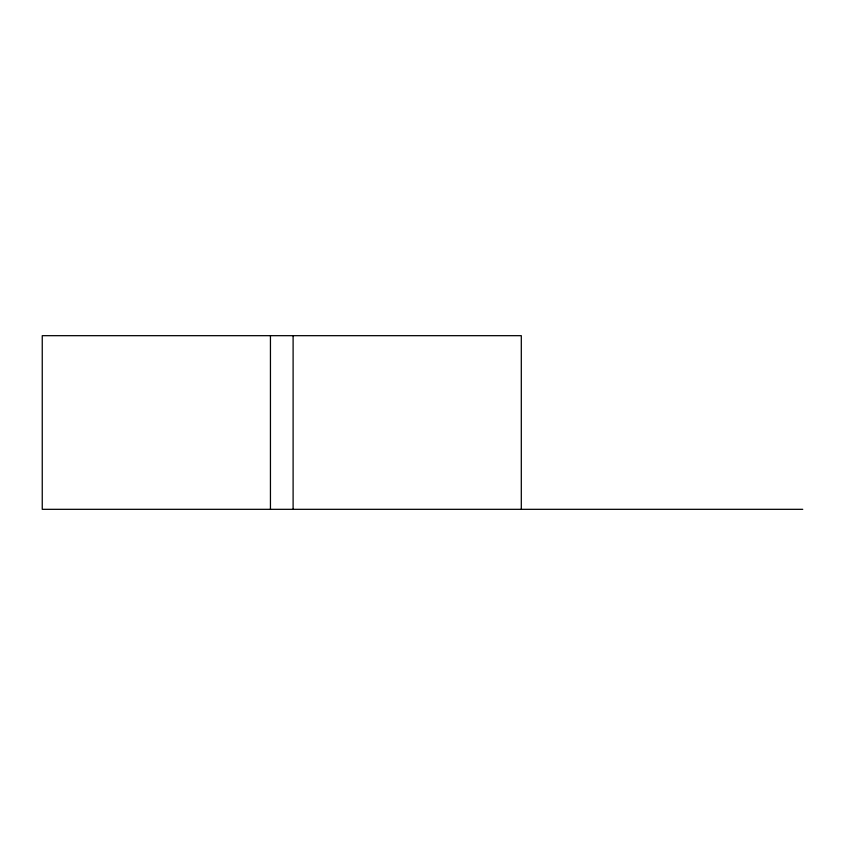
<?xml version="1.0" encoding="UTF-8"?>
<svg xmlns="http://www.w3.org/2000/svg" width="845" height="845" viewBox="0 0 845 845"><rect width="100%" height="100%" fill="white"/><g stroke="black" fill="none" stroke-linecap="round" stroke-linejoin="round"><path stroke-width="1.27" d="M802.75 509.324L42.25 509.324L42.25 335.676L521.302 335.676L521.302 509.324M293.109 335.676L293.109 509.324M270.442 335.676L270.442 509.324"/></g></svg>
